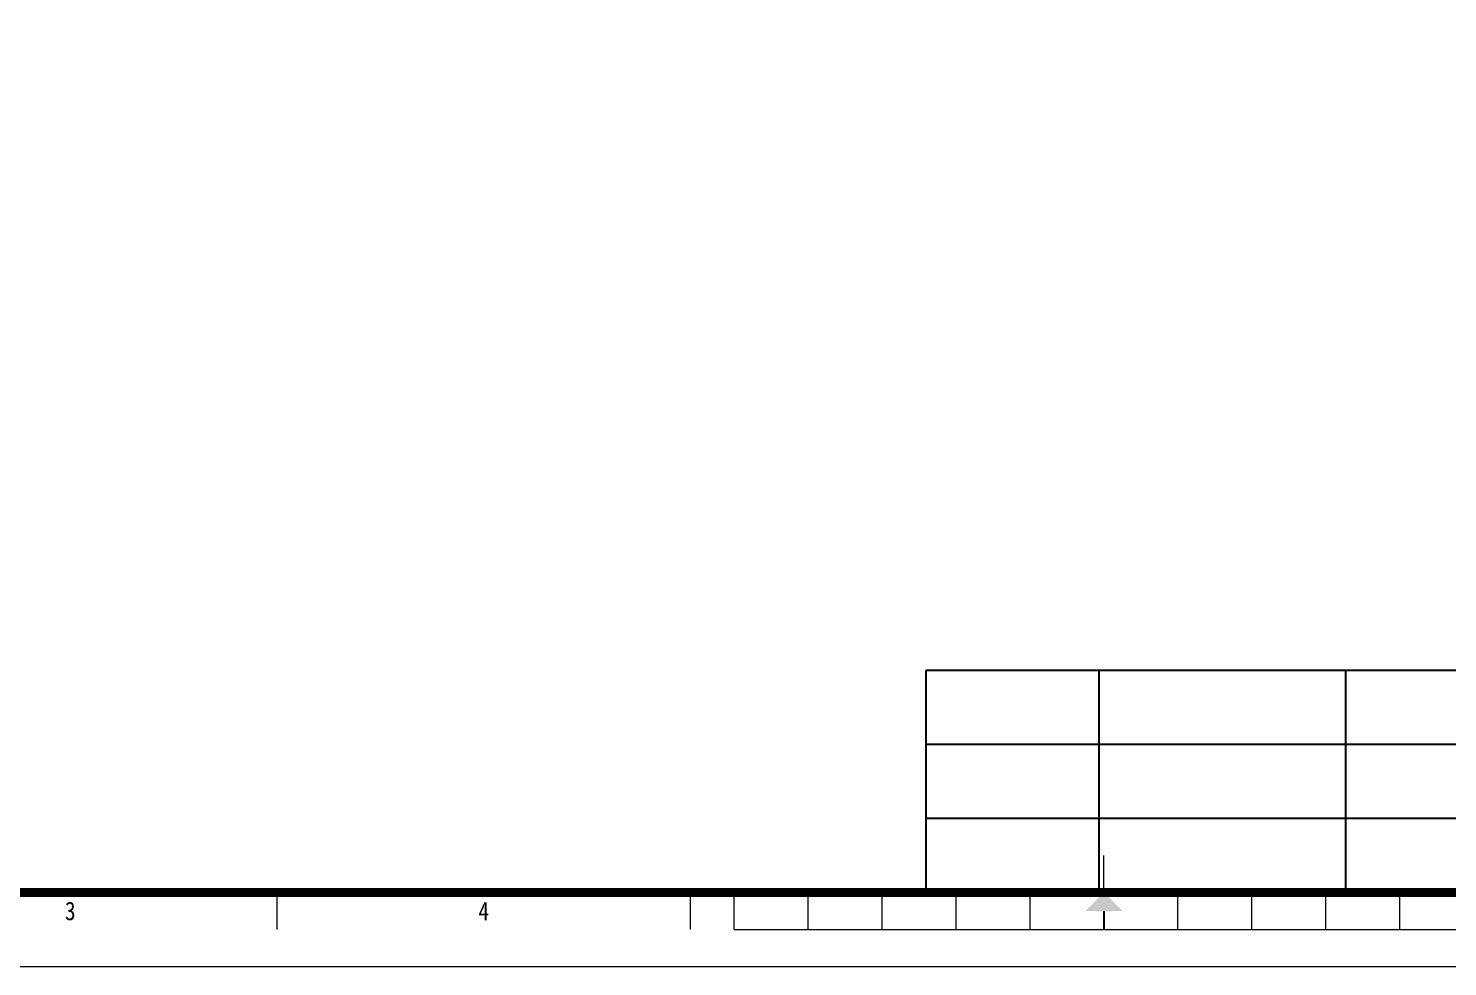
# Model space of a CAD drawing. Extents: x 534658 to 605938, y 404593 to 454993.
# Drawn here: x 553748 to 576773, y 404593 to 419807 of the extents above; entities that cross this region are included whole.
import ezdxf
from ezdxf.enums import TextEntityAlignment as Align

# ---------------------------------------------------------------- set-up
doc = ezdxf.new("R2010")
doc.units = 0
doc.header["$LTSCALE"] = 1000
doc.header["$MEASUREMENT"] = 0
doc.layers.add('PUB_TITLE', color=4, linetype='Continuous')
doc.layers.add('户型实用率', color=140, linetype='Continuous')
doc.layers.add('图框', color=7, linetype='Continuous', lineweight=5)
doc.styles.add('TKZ1', font='SIMHEI.TTF', dxfattribs={"width": 0.7})

# ---------------------------------------------------------------- blocks, each defined once
blk = doc.blocks.new('$titleblk$00000206')
at = {"layer": '图框'}
for p, q in [((-289.5, 10), (-289.5, 15)), ((-401.3, 5), (-401.3, 10)), ((-345.4, 5), (-345.4, 10)), ((-339.5, 5), (-339.5, 10)), ((-329.5, 5), (-329.5, 10)), ((-319.5, 5), (-319.5, 10)), ((-309.5, 5), (-309.5, 10)), ((-299.5, 5), (-299.5, 10)), ((-279.5, 5), (-279.5, 10)), ((-269.5, 5), (-269.5, 10)), ((-259.5, 5), (-259.5, 10)), ((-249.5, 5), (-249.5, 10)), ((-339.5, 5), (-239.5, 5)), ((-594, 0), (0, 0))]:
    blk.add_line(p, q, dxfattribs=at)
at = {"layer": '图框', "const_width": 1.2}
blk.add_lwpolyline([(-10, 410), (-569, 410), (-569, 10), (-10, 10)], close=True, dxfattribs=at)
at = {"layer": '图框', "const_width": 0.3}
blk.add_lwpolyline([(-289.5, 7.5), (-289.5, 5)], dxfattribs=at)
at = {"layer": '图框'}
blk.add_solid([(-287, 7.5), (-292, 7.5), (-289.5, 10)], dxfattribs=at)
at = {"layer": '图框', "style": 'TKZ1', "width": 0.85}
for s, p in [('3', (-429.25, 7.5)), ('4', (-373.35, 7.5))]:
    blk.add_text(s, height=2.5, dxfattribs=at).set_placement(p, align=Align.MIDDLE)

msp = doc.modelspace()

# ---------------------------------------------------------------- linework, layer by layer
at = {"layer": '户型实用率'}
for p, q in [((595138, 409393), (568306, 409393)), ((568306, 409393), (568306, 405793)), ((571116, 409393), (571116, 405793)), ((575116, 409393), (575116, 405793)), ((595138, 408193), (568306, 408193)), ((592473, 406993), (568306, 406993)), ((595138, 405793), (568306, 405793))]:
    msp.add_line(p, q, dxfattribs=at)

# ---------------------------------------------------------------- block references
at = {"layer": 'PUB_TITLE', "xscale": 120, "yscale": 120, "zscale": 120}
msp.add_blockref('$titleblk$00000206', (605938, 404593), dxfattribs=at)

doc.saveas('drawing.dxf')
